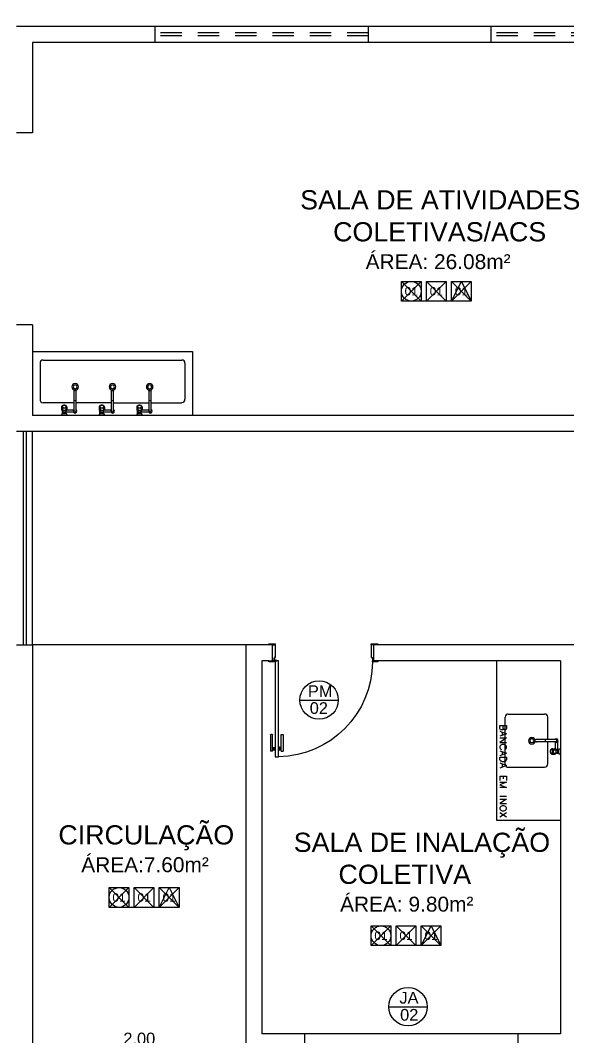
# Model space of a CAD drawing. Header units: millimetres. Extents: x 2125 to 3408, y 1171 to 1686.
# Drawn here: x 2426.85 to 2431.99, y 1482.66 to 1492.2 of the extents above; entities that cross this region are included whole.
import ezdxf
from ezdxf.enums import TextEntityAlignment as Align

# ---------------------------------------------------------------- set-up
doc = ezdxf.new("R2010")
doc.units = ezdxf.units.MM
doc.linetypes.add('CONTORNO_QUADRO_T', pattern=[0.35, 0.2, -0.15])
for name, color, linetype in [('APCOZ', 7, 'Continuous'), ('APCOZ-I', 251, 'Continuous'), ('at_Entity', 7, 'Continuous'), ('cotas', 7, 'Continuous'), ('ESQUADRIA', 3, 'Continuous'), ('ESQUADRIAS', 7, 'Continuous'), ('Esquadrias_Portas', 2, 'Continuous'), ('JANELA2', 1, 'Continuous'), ('Layout_Equipamentos', 7, 'Continuous'), ('PAREDE', 4, 'Continuous'), ('TEXTO01', 7, 'Continuous'), ('TEXTO02', 3, 'Continuous'), ('TEXTO03', 2, 'Continuous'), ('TEXTO_ESP_FORRO', 62, 'Continuous'), ('TEXTO_ESP_PAREDES', 10, 'Continuous'), ('TEXTO_ESP_PISO', 150, 'Continuous')]:
    doc.layers.add(name, color=color, linetype=linetype)
doc.styles.add('ARIAL', font='sanss___.ttf')
doc.styles.add('ROMANS', font='arial.ttf')
doc.styles.add('TEXTO1', font='swissko.ttf', dxfattribs={"width": 0.6, "height": 0.1})
doc.dimstyles.new('ESCALA 50', dxfattribs={"dimtxt": 0.08, "dimasz": 0.02, "dimexe": 0.05, "dimexo": 0.05, "dimgap": 0.05, "dimtad": 1, "dimlfac": -10, "dimzin": 1, "dimdsep": 46, "dimtxsty": 'ROMANS', "dimblk1": 'PPC', "dimblk2": 'PPC', "dimsah": 1, "dimcen": 0.02, "dimclrd": 7, "dimclre": 7, "dimclrt": 3, "dimadec": 0, "dimazin": 0, "dimtfac": 1, "dimtix": 1, "dimtmove": 1, "dimatfit": 3, "dimldrblk": 'PPC', "dimfxl": 0, "dimtolj": 1, "dimtzin": 12, "dimarcsym": 0})
doc.dimstyles.new('ESCALA75', dxfattribs={"dimtxt": 0.11, "dimasz": 0.02, "dimexe": 0.02, "dimexo": 0.04, "dimgap": 0.05, "dimtad": 1, "dimzin": 4, "dimdsep": 46, "dimtxsty": 'ROMANS', "dimblk1": 'PPC', "dimblk2": 'PPC', "dimsah": 1, "dimcen": 0.02, "dimclrd": 7, "dimclre": 7, "dimclrt": 3, "dimazin": 1, "dimtfac": 1, "dimtix": 1, "dimtmove": 0, "dimatfit": 3, "dimldrblk": 'PPC', "dimfxl": 0, "dimtolj": 1, "dimtzin": 12, "dimarcsym": 0})

# ---------------------------------------------------------------- blocks, each defined once
blk = doc.blocks.new('P90_02')
at = {"layer": 'ESQUADRIAS', "color": 2}
for p, q in [((0.025, 0.075), (0.025, 0.975)), ((0.025, 0.975), (0.055, 0.975)), ((0.055, 0.975), (0.055, 0.075)), ((0.055, 0.075), (0.025, 0.075))]:
    blk.add_line(p, q, dxfattribs=at)
at = {"layer": 'ESQUADRIAS', "color": 3, "linetype": 'Continuous'}
for p, q in [((-0.02, 0.7698), (-0.02, 0.9215)), ((0, 0.9215), (0, 0.7698)), ((0.023, 0.88), (0.023, 0.92)), ((0.057, 0.88), (0.057, 0.92)), ((0.08, 0.9215), (0.08, 0.7698)), ((0.1, 0.7698), (0.1, 0.9215)), ((-0.0035, 0.7668), (-0.0175, 0.7668)), ((0.0835, 0.7668), (0.0975, 0.7668))]:
    blk.add_line(p, q, dxfattribs=at)
at = {"layer": 'ESQUADRIAS', "color": 3}
for p, q in [((0, 0.9215), (-0.02, 0.9215)), ((0, 0.91), (0.023, 0.91)), ((0, 0.9), (0.023, 0.9)), ((0, 0.89), (0.023, 0.89)), ((0.023, 0.92), (0.025, 0.92)), ((0.023, 0.88), (0.025, 0.88)), ((0.057, 0.92), (0.055, 0.92)), ((0.057, 0.88), (0.055, 0.88)), ((0.08, 0.91), (0.057, 0.91)), ((0.08, 0.9), (0.057, 0.9)), ((0.08, 0.89), (0.057, 0.89)), ((0.08, 0.9215), (0.1, 0.9215))]:
    blk.add_line(p, q, dxfattribs=at)
at = {"layer": 'ESQUADRIAS'}
for p, q in [((0.0165, 0.0585), (0.0165, 0.0615)), ((0.0315, 0.0735), (0.0285, 0.0735))]:
    blk.add_line(p, q, dxfattribs=at)
at = {"layer": 'ESQUADRIAS', "color": 3}
for points in [[(0.015, 0.085), (-0.035, 0.085), (-0.035, 0.075), (0.015, 0.075)], [(0.985, 0.085), (0.935, 0.085), (0.935, 0.075), (0.985, 0.075)], [(0.025, -0.075), (0, -0.075), (-0.035, -0.075), (-0.035, -0.085), (0.025, -0.085)], [(0.985, -0.075), (0.925, -0.075), (0.925, -0.085), (0.985, -0.085)]]:
    blk.add_lwpolyline(points, close=True, dxfattribs=at)
at = {"layer": 'ESQUADRIAS', "color": 2}
for points in [[(0.025, 0.045), (0.015, 0.045), (0.015, 0.075), (0, 0.075), (0, -0.075), (0.025, -0.075)], [(0.925, 0.045), (0.935, 0.045), (0.935, 0.075), (0.95, 0.075), (0.95, -0.075), (0.925, -0.075)]]:
    blk.add_lwpolyline(points, close=True, dxfattribs=at)
at = {"layer": 'ESQUADRIAS', "color": 1}
for points in [[(0.016, 0.0705, -0.236068), (0.015, 0.0725), (0.015, 0.07), (0.015, 0.05), (0.016, 0.05)], [(0.0195, 0.074, 0.236068), (0.0175, 0.075), (0.02, 0.075), (0.04, 0.075), (0.04, 0.074)]]:
    blk.add_lwpolyline(points, format="xyb", close=True, dxfattribs=at)
at = {"layer": 'ESQUADRIAS'}
for points in [[(0.0173, 0.0625), (0.0165, 0.0615), (0.016, 0.0615)], [(0.0173, 0.0575), (0.0165, 0.0585), (0.016, 0.0585)], [(0.0173, 0.0596), (0.0175, 0.0596), (0.0175, 0.0575), (0.0173, 0.0575), (0.0173, 0.0625), (0.0175, 0.0625), (0.0175, 0.0604), (0.0173, 0.0604)], [(0.0275, 0.0727), (0.0285, 0.0735), (0.0285, 0.074)], [(0.0304, 0.0727), (0.0304, 0.0725), (0.0325, 0.0725), (0.0325, 0.0727), (0.0275, 0.0727), (0.0275, 0.0725), (0.0296, 0.0725), (0.0296, 0.0727)], [(0.0325, 0.0727), (0.0315, 0.0735), (0.0315, 0.074)]]:
    blk.add_lwpolyline(points, dxfattribs=at)
at = {"layer": 'ESQUADRIAS', "color": 1}
blk.add_circle((0.0175, 0.0725), 0.0025, dxfattribs=at)
at = {"layer": 'ESQUADRIAS'}
blk.add_arc((0.0429, 0.083), 0.8921, 0.12949, 89.22311, dxfattribs=at)
at = {"layer": 'ESQUADRIAS', "color": 3, "linetype": 'Continuous'}
for centre, start, end in [((-0.017, 0.7698), 180, 260.53768), ((-0.003, 0.7698), 260.53768, 360), ((0.083, 0.7698), 180, 279.46232), ((0.097, 0.7698), 279.46232, 0)]:
    blk.add_arc(centre, 0.003, start, end, dxfattribs=at)
blk = doc.blocks.new('PPC')
at = {"color": 2}
blk.add_circle((0, 0), 0.5, dxfattribs=at)
blk = doc.blocks.new('*D290')
at = {"layer": 'cotas', "color": 7, "lineweight": -2, "transparency": 16777216}
for p, q in [((2426.9629, 1482.5409), (2426.9629, 1482.5609)), ((2426.9829, 1482.5409), (2428.9429, 1482.5409)), ((2428.9629, 1482.5409), (2428.9629, 1482.5609))]:
    blk.add_line(p, q, dxfattribs=at)
at = {"layer": 'DEFPOINTS', "color": 0, "transparency": 16777216}
for p in [(2426.9629, 1482.5409), (2428.9629, 1482.5409), (2428.9629, 1482.5409)]:
    blk.add_point(p, dxfattribs=at)
at = {"layer": 'cotas', "color": 7, "lineweight": -2, "transparency": 16777216, "xscale": 0.02, "yscale": 0.02, "zscale": 0.02, "rotation": 180}
blk.add_blockref('PPC', (2426.9629, 1482.5409), dxfattribs=at)
at = {"layer": 'cotas', "color": 7, "lineweight": -2, "transparency": 16777216, "xscale": 0.02, "yscale": 0.02, "zscale": 0.02}
blk.add_blockref('PPC', (2428.9629, 1482.5409), dxfattribs=at)
at = {"layer": 'cotas', "color": 3, "transparency": 16777216, "insert": (2427.9629, 1482.647), "char_height": 0.11, "attachment_point": 5, "style": 'ROMANS'}
blk.add_mtext('\\A1;2.00', dxfattribs=at)
blk = doc.blocks.new('new block17')
at = {"layer": 'APCOZ'}
for p, q in [((0.5441, 0.7589), (0.3731, 0.7589)), ((0.5441, 0.7389), (0.3731, 0.7389)), ((0.5191, 0.6724), (0.5407, 0.6724)), ((0.5481, 0.7348), (0.5481, 0.6701)), ((0.5681, 0.7348), (0.5681, 0.665)), ((0.5773, 0.665), (0.5989, 0.6758)), ((0.5191, 0.6224), (0.5407, 0.6224)), ((0.5773, 0.6298), (0.5532, 0.6298)), ((0.5773, 0.665), (0.5681, 0.665)), ((0.5773, 0.6298), (0.5989, 0.619))]:
    blk.add_line(p, q, dxfattribs=at)
at = {"layer": 'APCOZ', "linetype": 'Continuous'}
for points in [[(0.5186, 0.6724, 0), (0.5154, 0.6719, 0), (0.5124, 0.6705, 0), (0.5095, 0.6684, 0), (0.507, 0.6656, 0), (0.5049, 0.6623, 0), (0.5032, 0.6584, 0), (0.5021, 0.6541, 0), (0.5015, 0.6497, 0), (0.5015, 0.6451, 0), (0.5021, 0.6407, 0), (0.5032, 0.6364, 0), (0.5049, 0.6326, 0), (0.507, 0.6292, 0), (0.5095, 0.6264, 0), (0.5124, 0.6243, 0), (0.5154, 0.6229, 0), (0.5186, 0.6224, 0)], [(0.5481, 0.6701, 0), (0.5467, 0.6709, 0), (0.5452, 0.6716, 0), (0.5437, 0.672, 0), (0.5422, 0.6723, 0), (0.5407, 0.6724, 0)], [(0.5407, 0.6224, 0), (0.5434, 0.6227, 0), (0.5462, 0.6236, 0), (0.5487, 0.6252, 0), (0.5511, 0.6272, 0), (0.5532, 0.6298, 0)]]:
    blk.add_polyline3d(points, dxfattribs=at)
at = {"layer": 'APCOZ'}
for centre, radius, start, end in [((0.5581, 0.7489), 0.0173, 54.5813, 125.4187), ((0.3681, 0.7489), 0.0112, 63.72082, 296.27918), ((0.5581, 0.7489), 0.0173, 125.4187, 144.58128), ((0.5581, 0.7489), 0.0173, 215.41872, 234.5813), ((0.5581, 0.7489), 0.0173, 305.4187, 54.5813)]:
    blk.add_arc(centre, radius, start, end, dxfattribs=at)
at = {"layer": 'APCOZ-I'}
for p, q in [((0.3731, 0.7589), (0.3681, 0.7589)), ((0.3731, 0.7389), (0.3681, 0.7389)), ((0.5617, 0.7589), (0.5441, 0.7589)), ((0.5617, 0.7389), (0.5441, 0.7389)), ((0.5328, 0.6631), (0.5542, 0.6631)), ((0.5328, 0.6318), (0.5542, 0.6318)), ((0.5681, 0.665), (0.5532, 0.665)), ((0.5773, 0.6298), (0.5773, 0.665))]:
    blk.add_line(p, q, dxfattribs=at)
at = {"layer": 'APCOZ-I', "linetype": 'Continuous'}
for points in [[(0.5322, 0.664, 0), (0.5301, 0.6669, 0), (0.5276, 0.6693, 0), (0.5249, 0.671, 0), (0.522, 0.6721, 0), (0.5191, 0.6724, 0)], [(0.5532, 0.665, 0), (0.5523, 0.6662, 0), (0.5513, 0.6673, 0), (0.5503, 0.6684, 0), (0.5492, 0.6693, 0), (0.5481, 0.6701, 0)], [(0.5155, 0.6279, 0), (0.5176, 0.6283, 0), (0.5197, 0.6295, 0), (0.5216, 0.6314, 0), (0.5232, 0.634, 0), (0.5245, 0.6371, 0), (0.5255, 0.6406, 0), (0.526, 0.6445, 0), (0.5261, 0.6484, 0), (0.5258, 0.6523, 0), (0.5251, 0.656, 0), (0.5239, 0.6593, 0), (0.5224, 0.6622, 0), (0.5207, 0.6644, 0), (0.5187, 0.666, 0), (0.5165, 0.6668, 0), (0.5144, 0.6668, 0), (0.5123, 0.666, 0), (0.5103, 0.6644, 0), (0.5085, 0.6622, 0), (0.507, 0.6593, 0), (0.5059, 0.656, 0), (0.5051, 0.6523, 0), (0.5048, 0.6484, 0), (0.5049, 0.6445, 0), (0.5054, 0.6406, 0), (0.5064, 0.6371, 0), (0.5077, 0.634, 0), (0.5094, 0.6314, 0), (0.5113, 0.6295, 0), (0.5133, 0.6283, 0), (0.5155, 0.6279, 0)], [(0.5186, 0.6224, 0), (0.5217, 0.6227, 0), (0.5246, 0.6237, 0), (0.5274, 0.6254, 0), (0.53, 0.6278, 0), (0.5322, 0.6308, 0)], [(0.554, 0.6638, 0), (0.5538, 0.6641, 0), (0.5537, 0.6643, 0), (0.5535, 0.6645, 0), (0.5534, 0.6648, 0), (0.5532, 0.665, 0)], [(0.5532, 0.6298, 0), (0.5534, 0.63, 0), (0.5535, 0.6303, 0), (0.5537, 0.6305, 0), (0.5538, 0.6307, 0), (0.554, 0.631, 0)]]:
    blk.add_polyline3d(points, dxfattribs=at)
at = {"layer": 'APCOZ-I'}
for centre, radius, start, end in [((0.3681, 0.7489), 0.01, 90, 270), ((0.4346, 0.7489), 0.0233, 334.55551, 25.44449), ((0.5581, 0.7489), 0.0173, 234.5813, 305.4187), ((0.5581, 0.7489), 0.0126, 232.25181, 127.74819), ((0.5407, 0.7489), 0.0233, 334.55551, 25.44449), ((0.874, 0.6474), 0.2786, 174.37523, 185.62477), ((0.5624, 0.6474), 0.0335, 153.97489, 206.02511), ((0.5305, 0.663), 0.002, 333.97489, 32.15591), ((0.5305, 0.6318), 0.002, 327.84409, 26.02511), ((0.607, 0.6474), 0.0549, 164.31395, 195.68605), ((0.5523, 0.6628), 0.002, 344.31395, 31.56748), ((0.5523, 0.632), 0.002, 328.43251, 15.68606), ((0.6483, 0.6474), 0.0816, 167.53823, 192.46177)]:
    blk.add_arc(centre, radius, start, end, dxfattribs=at)
at = {"layer": 'at_Entity', "color": 0}
for p, q in [((0, 0), (0, 1.4982)), ((0.0783, 0.529), (0.0783, 0.9692)), ((0.1079, 0.9988), (0.4486, 0.9988)), ((0.4782, 0.7589), (0.4782, 0.9692)), ((0.0289, 0.8639), (0.0289, 0.8914)), ((0.0289, 0.8914), (0.0902, 0.8914)), ((0.031, 0.8555), (0.0289, 0.8639)), ((0.0606, 0.8639), (0.0585, 0.8555)), ((0.0606, 0.8639), (0.0606, 0.8914)), ((0.0648, 0.8555), (0.0606, 0.8639)), ((0.0902, 0.8639), (0.0881, 0.8555)), ((0.0902, 0.8914), (0.0902, 0.8639)), ((0.0289, 0.8364), (0.0902, 0.8131)), ((0.0902, 0.8131), (0.0289, 0.7899)), ((0.0289, 0.775), (0.0902, 0.775)), ((0.0902, 0.775), (0.0289, 0.7327)), ((0.0352, 0.8512), (0.031, 0.8555)), ((0.0394, 0.8491), (0.0352, 0.8512)), ((0.05, 0.8491), (0.0394, 0.8491)), ((0.0542, 0.8512), (0.05, 0.8491)), ((0.05, 0.8279), (0.05, 0.7983)), ((0.0585, 0.8555), (0.0542, 0.8512)), ((0.0669, 0.8512), (0.0648, 0.8555)), ((0.0733, 0.8491), (0.0669, 0.8512)), ((0.0796, 0.8491), (0.0733, 0.8491)), ((0.0839, 0.8512), (0.0796, 0.8491)), ((0.0881, 0.8555), (0.0839, 0.8512)), ((0.0289, 0.7327), (0.0902, 0.7327)), ((0.031, 0.701), (0.0289, 0.6946)), ((0.0289, 0.6946), (0.0289, 0.6819)), ((0.0289, 0.6819), (0.031, 0.6756)), ((0.0373, 0.7052), (0.031, 0.701)), ((0.031, 0.6756), (0.0373, 0.6692)), ((0.0437, 0.7094), (0.0373, 0.7052)), ((0.0373, 0.6692), (0.0437, 0.6671)), ((0.0521, 0.7116), (0.0437, 0.7094)), ((0.0669, 0.7116), (0.0521, 0.7116)), ((0.0754, 0.7094), (0.0669, 0.7116)), ((0.0818, 0.7052), (0.0754, 0.7094)), ((0.0754, 0.6671), (0.0818, 0.6692)), ((0.0881, 0.701), (0.0818, 0.7052)), ((0.0818, 0.6692), (0.0881, 0.6756)), ((0.0902, 0.6946), (0.0881, 0.701)), ((0.0881, 0.6756), (0.0902, 0.6819)), ((0.0902, 0.6819), (0.0902, 0.6946)), ((0.4782, 0.529), (0.4782, 0.7389)), ((0.0289, 0.6544), (0.0902, 0.6311)), ((0.0902, 0.6311), (0.0289, 0.6079)), ((0.0289, 0.5931), (0.0902, 0.5931)), ((0.0289, 0.5719), (0.0289, 0.5931)), ((0.05, 0.646), (0.05, 0.6163)), ((0.0902, 0.5931), (0.0902, 0.5719)), ((0.031, 0.5634), (0.0289, 0.5719)), ((0.0289, 0.5402), (0.0902, 0.5148)), ((0.0902, 0.5148), (0.0289, 0.4915)), ((0.0373, 0.5571), (0.031, 0.5634)), ((0.0437, 0.555), (0.0373, 0.5571)), ((0.0521, 0.5507), (0.0437, 0.555)), ((0.05, 0.5296), (0.05, 0.5)), ((0.0669, 0.5507), (0.0521, 0.5507)), ((0.0754, 0.555), (0.0669, 0.5507)), ((0.0818, 0.5571), (0.0754, 0.555)), ((0.0881, 0.5634), (0.0818, 0.5571)), ((0.0902, 0.5719), (0.0881, 0.5634)), ((0.1079, 0.4994), (0.4486, 0.4994)), ((0.0289, 0.4153), (0.0902, 0.4153)), ((0.0289, 0.4153), (0.0289, 0.3751)), ((0.0606, 0.4153), (0.0606, 0.3899)), ((0.0902, 0.4153), (0.0902, 0.3751)), ((0.0289, 0.3582), (0.0902, 0.3582)), ((0.0902, 0.3582), (0.0289, 0.3349)), ((0.0289, 0.3349), (0.0902, 0.3095)), ((0.0902, 0.3095), (0.0289, 0.3095)), ((0.0902, 0.2249), (0.0289, 0.2249)), ((0.0289, 0.1995), (0.0902, 0.1995)), ((0.0902, 0.1995), (0.0289, 0.1593)), ((0.0289, 0.1593), (0.0902, 0.1593)), ((0.031, 0.1254), (0.0289, 0.1191)), ((0.0289, 0.1191), (0.0289, 0.1085)), ((0.0289, 0.1085), (0.031, 0.1021)), ((0.0373, 0.1318), (0.031, 0.1254)), ((0.031, 0.1021), (0.0373, 0.0958)), ((0.0437, 0.1339), (0.0373, 0.1318)), ((0.0373, 0.0958), (0.0437, 0.0937)), ((0.0521, 0.1381), (0.0437, 0.1339)), ((0.0669, 0.1381), (0.0521, 0.1381)), ((0.0754, 0.1339), (0.0669, 0.1381)), ((0.0818, 0.1318), (0.0754, 0.1339)), ((0.0754, 0.0937), (0.0818, 0.0958)), ((0.0881, 0.1254), (0.0818, 0.1318)), ((0.0818, 0.0958), (0.0881, 0.1021)), ((0.0902, 0.1191), (0.0881, 0.1254)), ((0.0881, 0.1021), (0.0902, 0.1085)), ((0.0902, 0.1085), (0.0902, 0.1191)), ((0.5989, 0), (0, 0)), ((0.0902, 0.0725), (0.0289, 0.0302)), ((0.0902, 0.0302), (0.0289, 0.0725)), ((0.0437, 0.0937), (0.0521, 0.0894)), ((0.0521, 0.0894), (0.0669, 0.0894)), ((0.0669, 0.0894), (0.0754, 0.0937))]:
    blk.add_line(p, q, dxfattribs=at)
for centre, radius, start, end in [((0.1072, 0.9699), 0.0289, 88.51608, 181.48392), ((0.451, 0.9716), 0.0273, 354.97241, 95.02759), ((0.3291, 0.748), 0.0307, 90, 180), ((0.3291, 0.748), 0.018, 90, 180), ((0.3291, 0.748), 0.0307, 360, 90), ((0.3291, 0.748), 0.018, 360, 90), ((0.3291, 0.748), 0.0307, 180, 270), ((0.3291, 0.748), 0.018, 180, 270), ((0.3291, 0.748), 0.018, 270, 0), ((0.3291, 0.748), 0.0307, 270, 0), ((0.1072, 0.5283), 0.0289, 178.51591, 271.48409), ((0.4476, 0.5301), 0.0307, 270, 0)]:
    blk.add_arc(centre, radius, start, end, dxfattribs=at)
blk = doc.blocks.new('new block19')
at = {"layer": 'APCOZ'}
for p, q in [((0.3881, 0.0547), (0.3881, 0.2257)), ((0.4081, 0.0547), (0.4081, 0.2257)), ((0.7396, 0.0547), (0.7396, 0.2257)), ((0.7596, 0.0547), (0.7596, 0.2257)), ((1.0927, 0.0547), (1.0927, 0.2257)), ((1.1127, 0.0547), (1.1127, 0.2257)), ((0.279, 0.0215), (0.2682, -0.0001)), ((0.2716, 0.0797), (0.2716, 0.0581)), ((0.279, 0.0215), (0.279, 0.0456)), ((0.3142, 0.0215), (0.3142, 0.0307)), ((0.384, 0.0307), (0.3142, 0.0307)), ((0.3142, 0.0215), (0.3249, -0.0001)), ((0.384, 0.0507), (0.3192, 0.0507)), ((0.3216, 0.0797), (0.3216, 0.0581)), ((0.6305, 0.0215), (0.6197, -0.0001)), ((0.6231, 0.0797), (0.6231, 0.0581)), ((0.6305, 0.0215), (0.6305, 0.0456)), ((0.6657, 0.0215), (0.6657, 0.0307)), ((0.7355, 0.0307), (0.6657, 0.0307)), ((0.6657, 0.0215), (0.6764, -0.0001)), ((0.7355, 0.0507), (0.6707, 0.0507)), ((0.6731, 0.0797), (0.6731, 0.0581)), ((0.9836, 0.0215), (0.9729, -0.0001)), ((0.9762, 0.0797), (0.9762, 0.0581)), ((0.9836, 0.0215), (0.9836, 0.0456)), ((1.0188, 0.0215), (1.0188, 0.0307)), ((1.0887, 0.0307), (1.0188, 0.0307)), ((1.0188, 0.0215), (1.0296, -0.0001)), ((1.0887, 0.0507), (1.0239, 0.0507)), ((1.0262, 0.0797), (1.0262, 0.0581))]:
    blk.add_line(p, q, dxfattribs=at)
at = {"layer": 'APCOZ', "linetype": 'Continuous'}
for points in [[(0.3215, 0.0802, 0), (0.321, 0.0834, 0), (0.3197, 0.0864, 0), (0.3176, 0.0893, 0), (0.3148, 0.0918, 0), (0.3114, 0.0939, 0), (0.3075, 0.0956, 0), (0.3033, 0.0967, 0), (0.2988, 0.0973, 0), (0.2943, 0.0973, 0), (0.2898, 0.0967, 0), (0.2856, 0.0956, 0), (0.2817, 0.0939, 0), (0.2783, 0.0918, 0), (0.2755, 0.0893, 0), (0.2734, 0.0864, 0), (0.2721, 0.0834, 0), (0.2716, 0.0802, 0)], [(0.6731, 0.0802, 0), (0.6725, 0.0834, 0), (0.6712, 0.0864, 0), (0.6691, 0.0893, 0), (0.6663, 0.0918, 0), (0.6629, 0.0939, 0), (0.6591, 0.0956, 0), (0.6548, 0.0967, 0), (0.6503, 0.0973, 0), (0.6458, 0.0973, 0), (0.6413, 0.0967, 0), (0.6371, 0.0956, 0), (0.6332, 0.0939, 0), (0.6298, 0.0918, 0), (0.6271, 0.0893, 0), (0.625, 0.0864, 0), (0.6236, 0.0834, 0), (0.6231, 0.0802, 0)], [(1.0262, 0.0802, 0), (1.0257, 0.0834, 0), (1.0243, 0.0864, 0), (1.0223, 0.0893, 0), (1.0195, 0.0918, 0), (1.0161, 0.0939, 0), (1.0122, 0.0956, 0), (1.008, 0.0967, 0), (1.0035, 0.0973, 0), (0.999, 0.0973, 0), (0.9945, 0.0967, 0), (0.9903, 0.0956, 0), (0.9864, 0.0939, 0), (0.983, 0.0918, 0), (0.9802, 0.0893, 0), (0.9781, 0.0864, 0), (0.9768, 0.0834, 0), (0.9762, 0.0802, 0)], [(0.2716, 0.0581, 0), (0.2719, 0.0553, 0), (0.2728, 0.0526, 0), (0.2743, 0.0501, 0), (0.2764, 0.0477, 0), (0.279, 0.0456, 0)], [(0.3192, 0.0507, 0), (0.3201, 0.0521, 0), (0.3207, 0.0536, 0), (0.3212, 0.0551, 0), (0.3215, 0.0566, 0), (0.3216, 0.0581, 0)], [(0.6231, 0.0581, 0), (0.6234, 0.0553, 0), (0.6243, 0.0526, 0), (0.6258, 0.0501, 0), (0.6279, 0.0477, 0), (0.6305, 0.0456, 0)], [(0.6707, 0.0507, 0), (0.6716, 0.0521, 0), (0.6722, 0.0536, 0), (0.6727, 0.0551, 0), (0.673, 0.0566, 0), (0.6731, 0.0581, 0)], [(0.9762, 0.0581, 0), (0.9765, 0.0553, 0), (0.9775, 0.0526, 0), (0.979, 0.0501, 0), (0.981, 0.0477, 0), (0.9836, 0.0456, 0)], [(1.0239, 0.0507, 0), (1.0247, 0.0521, 0), (1.0254, 0.0536, 0), (1.0258, 0.0551, 0), (1.0261, 0.0566, 0), (1.0262, 0.0581, 0)]]:
    blk.add_polyline3d(points, dxfattribs=at)
at = {"layer": 'APCOZ'}
for centre, radius, start, end in [((0.3981, 0.2307), 0.0112, 333.72082, 206.27918), ((0.7496, 0.2307), 0.0112, 333.72082, 206.27918), ((1.1027, 0.2307), 0.0112, 333.72082, 206.27918), ((0.3981, 0.0407), 0.0173, 125.41872, 144.5813), ((0.3981, 0.0407), 0.0173, 215.4187, 324.5813), ((0.3981, 0.0407), 0.0173, 35.4187, 54.58128), ((0.3981, 0.0407), 0.0173, 324.5813, 35.4187), ((0.7496, 0.0407), 0.0173, 125.41872, 144.5813), ((0.7496, 0.0407), 0.0173, 215.4187, 324.5813), ((0.7496, 0.0407), 0.0173, 35.4187, 54.58128), ((0.7496, 0.0407), 0.0173, 324.5813, 35.4187), ((1.1027, 0.0407), 0.0173, 125.41872, 144.5813), ((1.1027, 0.0407), 0.0173, 215.4187, 324.5813), ((1.1027, 0.0407), 0.0173, 35.4187, 54.58128), ((1.1027, 0.0407), 0.0173, 324.5813, 35.4187)]:
    blk.add_arc(centre, radius, start, end, dxfattribs=at)
at = {"layer": 'APCOZ-I'}
for p, q in [((0.3881, 0.2257), (0.3881, 0.2307)), ((0.4081, 0.2257), (0.4081, 0.2307)), ((0.7396, 0.2257), (0.7396, 0.2307)), ((0.7596, 0.2257), (0.7596, 0.2307)), ((1.0927, 0.2257), (1.0927, 0.2307)), ((1.1127, 0.2257), (1.1127, 0.2307)), ((0.279, 0.0215), (0.3142, 0.0215)), ((0.2809, 0.066), (0.2809, 0.0446)), ((0.3122, 0.066), (0.3122, 0.0446)), ((0.3142, 0.0307), (0.3142, 0.0456)), ((0.3881, 0.0371), (0.3881, 0.0547)), ((0.4081, 0.0371), (0.4081, 0.0547)), ((0.6305, 0.0215), (0.6657, 0.0215)), ((0.6324, 0.066), (0.6324, 0.0446)), ((0.6637, 0.066), (0.6637, 0.0446)), ((0.6657, 0.0307), (0.6657, 0.0456)), ((0.7396, 0.0371), (0.7396, 0.0547)), ((0.7596, 0.0371), (0.7596, 0.0547)), ((0.9836, 0.0215), (1.0188, 0.0215)), ((0.9856, 0.066), (0.9856, 0.0446)), ((1.0169, 0.066), (1.0169, 0.0446)), ((1.0188, 0.0307), (1.0188, 0.0456)), ((1.0927, 0.0371), (1.0927, 0.0547)), ((1.1127, 0.0371), (1.1127, 0.0547))]:
    blk.add_line(p, q, dxfattribs=at)
at = {"layer": 'APCOZ-I', "linetype": 'Continuous'}
for points in [[(0.2716, 0.0802, 0), (0.2718, 0.0771, 0), (0.2728, 0.0742, 0), (0.2746, 0.0713, 0), (0.2769, 0.0688, 0), (0.2799, 0.0666, 0)], [(0.2771, 0.0833, 0), (0.2775, 0.0812, 0), (0.2787, 0.0791, 0), (0.2806, 0.0772, 0), (0.2831, 0.0756, 0), (0.2863, 0.0743, 0), (0.2898, 0.0733, 0), (0.2936, 0.0728, 0), (0.2975, 0.0727, 0), (0.3014, 0.073, 0), (0.3051, 0.0737, 0), (0.3085, 0.0749, 0), (0.3113, 0.0764, 0), (0.3136, 0.0781, 0), (0.3151, 0.0801, 0), (0.3159, 0.0822, 0), (0.3159, 0.0844, 0), (0.3151, 0.0865, 0), (0.3136, 0.0885, 0), (0.3113, 0.0903, 0), (0.3085, 0.0918, 0), (0.3051, 0.0929, 0), (0.3014, 0.0937, 0), (0.2975, 0.094, 0), (0.2936, 0.0939, 0), (0.2898, 0.0933, 0), (0.2863, 0.0924, 0), (0.2831, 0.0911, 0), (0.2806, 0.0894, 0), (0.2787, 0.0875, 0), (0.2775, 0.0855, 0), (0.2771, 0.0833, 0)], [(0.279, 0.0456, 0), (0.2792, 0.0454, 0), (0.2794, 0.0453, 0), (0.2797, 0.0451, 0), (0.2799, 0.045, 0), (0.2801, 0.0448, 0)], [(0.313, 0.0448, 0), (0.3132, 0.045, 0), (0.3135, 0.0451, 0), (0.3137, 0.0453, 0), (0.3139, 0.0454, 0), (0.3142, 0.0456, 0)], [(0.3132, 0.0666, 0), (0.3161, 0.0687, 0), (0.3184, 0.0712, 0), (0.3202, 0.0739, 0), (0.3212, 0.0768, 0), (0.3216, 0.0797, 0)], [(0.3142, 0.0456, 0), (0.3154, 0.0465, 0), (0.3165, 0.0475, 0), (0.3175, 0.0485, 0), (0.3184, 0.0496, 0), (0.3192, 0.0507, 0)], [(0.6231, 0.0802, 0), (0.6234, 0.0771, 0), (0.6244, 0.0742, 0), (0.6261, 0.0713, 0), (0.6285, 0.0688, 0), (0.6314, 0.0666, 0)], [(0.6286, 0.0833, 0), (0.629, 0.0812, 0), (0.6302, 0.0791, 0), (0.6321, 0.0772, 0), (0.6347, 0.0756, 0), (0.6378, 0.0743, 0), (0.6413, 0.0733, 0), (0.6451, 0.0728, 0), (0.6491, 0.0727, 0), (0.653, 0.073, 0), (0.6567, 0.0737, 0), (0.66, 0.0749, 0), (0.6629, 0.0764, 0), (0.6651, 0.0781, 0), (0.6667, 0.0801, 0), (0.6675, 0.0822, 0), (0.6675, 0.0844, 0), (0.6667, 0.0865, 0), (0.6651, 0.0885, 0), (0.6629, 0.0903, 0), (0.66, 0.0918, 0), (0.6567, 0.0929, 0), (0.653, 0.0937, 0), (0.6491, 0.094, 0), (0.6451, 0.0939, 0), (0.6413, 0.0933, 0), (0.6378, 0.0924, 0), (0.6347, 0.0911, 0), (0.6321, 0.0894, 0), (0.6302, 0.0875, 0), (0.629, 0.0855, 0), (0.6286, 0.0833, 0)], [(0.6305, 0.0456, 0), (0.6307, 0.0454, 0), (0.6309, 0.0453, 0), (0.6312, 0.0451, 0), (0.6314, 0.045, 0), (0.6317, 0.0448, 0)], [(0.6645, 0.0448, 0), (0.6647, 0.045, 0), (0.665, 0.0451, 0), (0.6652, 0.0453, 0), (0.6655, 0.0454, 0), (0.6657, 0.0456, 0)], [(0.6647, 0.0666, 0), (0.6676, 0.0687, 0), (0.67, 0.0712, 0), (0.6717, 0.0739, 0), (0.6727, 0.0768, 0), (0.6731, 0.0797, 0)], [(0.6657, 0.0456, 0), (0.6669, 0.0465, 0), (0.668, 0.0475, 0), (0.669, 0.0485, 0), (0.6699, 0.0496, 0), (0.6707, 0.0507, 0)], [(0.9762, 0.0802, 0), (0.9765, 0.0771, 0), (0.9775, 0.0742, 0), (0.9792, 0.0713, 0), (0.9816, 0.0688, 0), (0.9846, 0.0666, 0)], [(0.9818, 0.0833, 0), (0.9821, 0.0812, 0), (0.9833, 0.0791, 0), (0.9852, 0.0772, 0), (0.9878, 0.0756, 0), (0.9909, 0.0743, 0), (0.9945, 0.0733, 0), (0.9983, 0.0728, 0), (1.0022, 0.0727, 0), (1.0061, 0.073, 0), (1.0098, 0.0737, 0), (1.0131, 0.0749, 0), (1.016, 0.0764, 0), (1.0182, 0.0781, 0), (1.0198, 0.0801, 0), (1.0206, 0.0822, 0), (1.0206, 0.0844, 0), (1.0198, 0.0865, 0), (1.0182, 0.0885, 0), (1.016, 0.0903, 0), (1.0131, 0.0918, 0), (1.0098, 0.0929, 0), (1.0061, 0.0937, 0), (1.0022, 0.094, 0), (0.9983, 0.0939, 0), (0.9945, 0.0933, 0), (0.9909, 0.0924, 0), (0.9878, 0.0911, 0), (0.9852, 0.0894, 0), (0.9833, 0.0875, 0), (0.9821, 0.0855, 0), (0.9818, 0.0833, 0)], [(0.9836, 0.0456, 0), (0.9838, 0.0454, 0), (0.9841, 0.0453, 0), (0.9843, 0.0451, 0), (0.9846, 0.045, 0), (0.9848, 0.0448, 0)], [(1.0176, 0.0448, 0), (1.0179, 0.045, 0), (1.0181, 0.0451, 0), (1.0184, 0.0453, 0), (1.0186, 0.0454, 0), (1.0188, 0.0456, 0)], [(1.0179, 0.0666, 0), (1.0208, 0.0687, 0), (1.0231, 0.0712, 0), (1.0248, 0.0739, 0), (1.0259, 0.0768, 0), (1.0262, 0.0797, 0)], [(1.0188, 0.0456, 0), (1.02, 0.0465, 0), (1.0212, 0.0475, 0), (1.0222, 0.0485, 0), (1.0231, 0.0496, 0), (1.0239, 0.0507, 0)]]:
    blk.add_polyline3d(points, dxfattribs=at)
at = {"layer": 'APCOZ-I'}
for centre, radius, start, end in [((0.3981, 0.2307), 0.01, 0, 180), ((0.7496, 0.2307), 0.01, 0, 180), ((1.1027, 0.2307), 0.01, 0, 180), ((0.3981, 0.1642), 0.0233, 244.55551, 295.44449), ((0.7496, 0.1642), 0.0233, 244.55551, 295.44449), ((1.1027, 0.1642), 0.0233, 244.55551, 295.44449), ((0.2966, -0.2752), 0.2786, 84.37523, 95.62477), ((0.2966, -0.0496), 0.0816, 77.53823, 102.46177), ((0.281, 0.0683), 0.002, 237.84409, 296.02511), ((0.2812, 0.0465), 0.002, 238.43251, 285.68606), ((0.2966, -0.0082), 0.0549, 74.31395, 105.68605), ((0.2966, 0.0364), 0.0335, 63.97489, 116.02511), ((0.3121, 0.0683), 0.002, 243.97489, 302.15591), ((0.3119, 0.0465), 0.002, 254.31395, 301.56748), ((0.3981, 0.0407), 0.0173, 144.5813, 215.4187), ((0.3981, 0.0407), 0.0126, 142.25181, 37.74819), ((0.3981, 0.0581), 0.0233, 244.55551, 295.44449), ((0.6481, -0.2752), 0.2786, 84.37523, 95.62477), ((0.6481, -0.0496), 0.0816, 77.53823, 102.46177), ((0.6325, 0.0683), 0.002, 237.84409, 296.02511), ((0.6327, 0.0465), 0.002, 238.43251, 285.68606), ((0.6481, -0.0082), 0.0549, 74.31395, 105.68605), ((0.6481, 0.0364), 0.0335, 63.97489, 116.02511), ((0.6637, 0.0683), 0.002, 243.97489, 302.15591), ((0.6635, 0.0465), 0.002, 254.31395, 301.56748), ((0.7496, 0.0407), 0.0173, 144.5813, 215.4187), ((0.7496, 0.0407), 0.0126, 142.25181, 37.74819), ((0.7496, 0.0581), 0.0233, 244.55551, 295.44449), ((1.0012, -0.2752), 0.2786, 84.37523, 95.62477), ((1.0012, -0.0496), 0.0816, 77.53823, 102.46177), ((0.9856, 0.0683), 0.002, 237.84409, 296.02511), ((0.9858, 0.0465), 0.002, 238.43251, 285.68606), ((1.0012, -0.0082), 0.0549, 74.31395, 105.68605), ((1.0012, 0.0364), 0.0335, 63.97489, 116.02511), ((1.0168, 0.0683), 0.002, 243.97489, 302.15591), ((1.0166, 0.0465), 0.002, 254.31395, 301.56748), ((1.1027, 0.0407), 0.0173, 144.5813, 215.4187), ((1.1027, 0.0407), 0.0126, 142.25181, 37.74819), ((1.1027, 0.0581), 0.0233, 244.55551, 295.44449)]:
    blk.add_arc(centre, radius, start, end, dxfattribs=at)
at = {"layer": 'at_Entity', "color": 0}
for p, q in [((0, 0.601), (1.4982, 0.601)), ((1.4982, 0.601), (1.4982, 0)), ((0.0698, 0.4909), (0.0698, 0.1524)), ((0.0995, 0.5206), (1.3987, 0.5206)), ((1.4284, 0.4909), (1.4284, 0.1524)), ((0.3881, 0.1206), (0.0995, 0.1206)), ((0.7396, 0.1206), (0.4081, 0.1206)), ((0.7596, 0.1206), (1.0927, 0.1206)), ((1.1127, 0.1206), (1.3987, 0.1206))]:
    blk.add_line(p, q, dxfattribs=at)
for centre, radius, start, end in [((0.0968, 0.4936), 0.0271, 84.35558, 185.64442), ((1.4011, 0.4933), 0.0273, 354.97023, 95.02977), ((0.3989, 0.2698), 0.0307, 90, 180), ((0.3989, 0.2698), 0.018, 90, 180), ((0.3989, 0.2698), 0.0307, 360, 90), ((0.3989, 0.2698), 0.018, 360, 90), ((0.748, 0.2698), 0.0307, 90, 180), ((0.748, 0.2698), 0.018, 90, 180), ((0.748, 0.2698), 0.0307, 360, 90), ((0.748, 0.2698), 0.018, 360, 90), ((1.0972, 0.2698), 0.0307, 90, 180), ((1.0972, 0.2698), 0.018, 90, 180), ((1.0972, 0.2698), 0.0307, 360, 90), ((1.0972, 0.2698), 0.018, 360, 90), ((0.3989, 0.2698), 0.0307, 180, 270), ((0.3989, 0.2698), 0.018, 180, 270), ((0.3989, 0.2698), 0.018, 270, 0), ((0.3989, 0.2698), 0.0307, 270, 0), ((0.748, 0.2698), 0.0307, 180, 270), ((0.748, 0.2698), 0.018, 180, 270), ((0.748, 0.2698), 0.018, 270, 0), ((0.748, 0.2698), 0.0307, 270, 0), ((1.0972, 0.2698), 0.0307, 180, 270), ((1.0972, 0.2698), 0.018, 180, 270), ((1.0972, 0.2698), 0.018, 270, 0), ((1.0972, 0.2698), 0.0307, 270, 0), ((0.0988, 0.1497), 0.0291, 174.72421, 271.32592), ((1.3934, 0.1552), 0.0349, 278.69023, 357.13145)]:
    blk.add_arc(centre, radius, start, end, dxfattribs=at)
blk = doc.blocks.new('Esp_Pis_Par_For_Esc100')
at = {"layer": 'DEFPOINTS'}
for p, q in [((0, 0.37), (0.37, 0)), ((0.37, 0.37), (0, 0)), ((0.47, 0.37), (0.84, 0)), ((0.84, 0.37), (0.47, 0)), ((0.94, 0.37), (1.31, 0)), ((1.31, 0.37), (0.94, 0)), ((0.47, 0), (0.37, 0)), ((0.94, 0), (0.84, 0))]:
    blk.add_line(p, q, dxfattribs=at)
for points in [[(0.37, 0.37), (0.37, 0), (0, 0), (0, 0.37)], [(1.31, 0.37), (1.31, 0), (0.94, 0), (0.94, 0.37)]]:
    blk.add_lwpolyline(points, close=True, dxfattribs=at)
at = {"layer": 'TEXTO_ESP_FORRO'}
blk.add_lwpolyline([(0.94, 0), (1.125, 0.37), (1.31, 0)], close=True, dxfattribs=at)
at = {"layer": 'TEXTO_ESP_PAREDES'}
blk.add_lwpolyline([(0.84, 0.37), (0.84, 0), (0.47, 0), (0.47, 0.37)], close=True, dxfattribs=at)
at = {"layer": 'TEXTO_ESP_PISO'}
blk.add_circle((0.185, 0.185), 0.185, dxfattribs=at)
at = {"layer": 'TEXTO_ESP_FORRO', "color": 3, "linetype": 'ByBlock', "style": 'ARIAL', "text_generation_flag": 6}
blk.add_attdef('FOR', text='', height=0.16, rotation=180, dxfattribs=at).set_placement((1.125, 0.185), align=Align.MIDDLE_CENTER)
at = {"layer": 'TEXTO_ESP_PAREDES', "color": 3, "linetype": 'ByBlock', "ltscale": 0.0001, "style": 'ARIAL', "text_generation_flag": 6}
blk.add_attdef('PAR', text='', height=0.16, rotation=180, dxfattribs=at).set_placement((0.655, 0.185), align=Align.MIDDLE_CENTER)
at = {"layer": 'TEXTO_ESP_PISO', "color": 3, "linetype": 'ByBlock', "style": 'ARIAL', "text_generation_flag": 6}
blk.add_attdef('PIS', text='', height=0.16, rotation=180, dxfattribs=at).set_placement((0.185, 0.185), align=Align.MIDDLE_CENTER)
blk = doc.blocks.new('*D303')
at = {"layer": 'cotas', "color": 7, "lineweight": -2, "transparency": 16777216}
for p, q in [((2415.4129, 1493.7191), (2415.4129, 1494.0391)), ((2460.2129, 1493.7191), (2460.2129, 1494.0391)), ((2415.4329, 1494.0191), (2460.1929, 1494.0191))]:
    blk.add_line(p, q, dxfattribs=at)
at = {"layer": 'DEFPOINTS', "color": 0, "transparency": 16777216}
for p in [(2460.2129, 1494.0191), (2415.4129, 1492.1409), (2460.2129, 1492.1409)]:
    blk.add_point(p, dxfattribs=at)
at = {"layer": 'cotas', "color": 7, "lineweight": -2, "transparency": 16777216, "xscale": 0.02, "yscale": 0.02, "zscale": 0.02, "rotation": 180}
blk.add_blockref('PPC', (2415.4129, 1494.0191), dxfattribs=at)
at = {"layer": 'cotas', "color": 7, "lineweight": -2, "transparency": 16777216, "xscale": 0.02, "yscale": 0.02, "zscale": 0.02}
blk.add_blockref('PPC', (2460.2129, 1494.0191), dxfattribs=at)
at = {"layer": 'cotas', "color": 3, "transparency": 16777216, "insert": (2437.8129, 1494.1253), "char_height": 0.11, "attachment_point": 5, "style": 'ROMANS'}
blk.add_mtext('\\A1;44.80', dxfattribs=at)
blk = doc.blocks.new('*D1122')
at = {"color": 7, "lineweight": -2, "transparency": 16777216}
for p, q in [((2426.9629, 1492.4141), (2426.9629, 1492.7641)), ((2426.9829, 1492.7141), (2460.1935, 1492.7141)), ((2460.2135, 1492.4141), (2460.2135, 1492.7641))]:
    blk.add_line(p, q, dxfattribs=at)
at = {"layer": 'DEFPOINTS', "color": 0, "transparency": 16777216}
for p in [(2460.2135, 1492.7141), (2460.2135, 1492.1409), (2426.9629, 1491.9909)]:
    blk.add_point(p, dxfattribs=at)
at = {"color": 7, "lineweight": -2, "transparency": 16777216, "xscale": 0.02, "yscale": 0.02, "zscale": 0.02, "rotation": 180}
blk.add_blockref('PPC', (2426.9629, 1492.7141), dxfattribs=at)
at = {"color": 7, "lineweight": -2, "transparency": 16777216, "xscale": 0.02, "yscale": 0.02, "zscale": 0.02}
blk.add_blockref('PPC', (2460.2135, 1492.7141), dxfattribs=at)
at = {"color": 3, "transparency": 16777216, "insert": (2443.5882, 1492.8049), "char_height": 0.08, "attachment_point": 5, "style": 'ROMANS'}
blk.add_mtext('\\A1;33.25', dxfattribs=at)

msp = doc.modelspace()

# ---------------------------------------------------------------- linework, layer by layer
msp.add_line((2428.9629, 1486.3409), (2426.9629, 1486.3409))
at = {"layer": 'ESQUADRIA', "linetype": 'CONTORNO_QUADRO_T'}
for p, q in [((2430.1129, 1492.0809), (2428.1129, 1492.0809)), ((2430.1129, 1492.0509), (2428.1129, 1492.0509)), ((2433.2629, 1492.0809), (2431.2629, 1492.0809)), ((2433.2629, 1492.0509), (2431.2629, 1492.0509))]:
    msp.add_line(p, q, dxfattribs=at)
at = {"layer": 'ESQUADRIA'}
for p, q in [((2426.8729, 1488.3409), (2426.8729, 1486.3409)), ((2426.9029, 1488.3409), (2426.9029, 1486.3409))]:
    msp.add_line(p, q, dxfattribs=at)
at = {"layer": 'Esquadrias_Portas'}
for p, q in [((2426.9629, 1491.1409), (2426.8129, 1491.1409)), ((2426.9629, 1489.3409), (2426.8129, 1489.3409))]:
    msp.add_line(p, q, dxfattribs=at)
at = {"layer": 'JANELA2'}
for p, q in [((2428.1129, 1491.9909), (2428.1129, 1492.1409)), ((2430.1129, 1491.9909), (2430.1129, 1492.1409)), ((2431.2629, 1491.9909), (2431.2629, 1492.1409)), ((2426.9629, 1488.3409), (2426.8129, 1488.3409)), ((2426.9629, 1486.3409), (2426.9629, 1488.3409)), ((2426.8129, 1486.3409), (2426.9629, 1486.3409)), ((2429.5129, 1482.6909), (2429.5129, 1482.5409)), ((2431.5129, 1482.6909), (2431.5129, 1482.5409))]:
    msp.add_line(p, q, dxfattribs=at)
at = {"layer": 'PAREDE', "linetype": 'Continuous'}
for p, q in [((2456.8629, 1492.1409), (2426.8129, 1492.1409)), ((2434.4129, 1491.9909), (2426.9629, 1491.9909)), ((2433.3279, 1488.4909), (2426.9629, 1488.4909)), ((2433.3279, 1488.3409), (2426.9629, 1488.3409)), ((2428.9629, 1486.3409), (2428.9629, 1482.5409)), ((2429.1779, 1486.3409), (2428.9629, 1486.3409)), ((2432.1279, 1486.3409), (2430.1629, 1486.3409)), ((2429.1129, 1486.1909), (2429.1129, 1482.6909)), ((2429.1779, 1486.1909), (2429.1129, 1486.1909)), ((2431.9129, 1486.1909), (2430.1629, 1486.1909)), ((2431.9129, 1486.1909), (2431.9129, 1482.6909)), ((2431.9129, 1482.6909), (2429.1129, 1482.6909))]:
    msp.add_line(p, q, dxfattribs=at)
at = {"layer": 'PAREDE'}
for p, q in [((2426.9629, 1491.9909), (2426.9629, 1491.1409)), ((2426.9629, 1489.3409), (2426.9629, 1488.4909)), ((2426.9629, 1486.3409), (2426.9629, 1482.5409))]:
    msp.add_line(p, q, dxfattribs=at)
at = {"layer": 'TEXTO01'}
for p, q in [((2429.4679, 1485.8226), (2429.8287, 1485.8226)), ((2430.3018, 1482.9461), (2430.6626, 1482.9461))]:
    msp.add_line(p, q, dxfattribs=at)
for centre in [(2429.6483, 1485.8226), (2430.4822, 1482.9461)]:
    msp.add_circle(centre, 0.1804, dxfattribs=at)

# ---------------------------------------------------------------- block references
at = {"layer": 'ESQUADRIAS', "xscale": -1, "rotation": 180}
msp.add_blockref('P90_02', (2429.2129, 1486.2659), dxfattribs=at)
at = {"layer": 'Layout_Equipamentos'}
for name, p in [('new block19', (2426.9629, 1488.4909)), ('new block17', (2431.314, 1484.6927))]:
    msp.add_blockref(name, p, dxfattribs=at)
at = {"layer": 'TEXTO02', "xscale": 0.5, "yscale": 0.5, "zscale": 0.5}
for p in [(2430.4199, 1489.5646), (2427.6806, 1483.8781), (2430.1361, 1483.5198)]:
    msp.add_blockref('Esp_Pis_Par_For_Esc100', p, dxfattribs=at).add_auto_attribs({'PIS': '01', 'PAR': '01', 'FOR': '01'})

# ---------------------------------------------------------------- texts
at = {"layer": 'TEXTO01', "ltscale": 0.0001, "char_height": 0.11, "width": 0.330365, "attachment_point": 1, "style": 'TEXTO1'}
for s, insert in [('{\\fSansSerif|b0|i0|c2|p2;\\W1;PM}', (2429.5435, 1485.9605)), ('{\\fSansSerif|b0|i0|c2|p2;\\W1;02}', (2429.5606, 1485.802)), ('{\\fSansSerif|b0|i0|c2|p2;\\W1;JA}', (2430.4011, 1483.0856)), ('{\\fSansSerif|b0|i0|c2|p2;\\W1;02}', (2430.4078, 1482.925))]:
    msp.add_mtext(s, dxfattribs=dict(at, insert=insert))
at = {"layer": 'TEXTO03', "ltscale": 0.0001, "char_height": 0.12, "attachment_point": 1, "style": 'TEXTO1'}
for s, insert, width in [('\\pi0.51813;{\\fSansSerif|b0|i0|c2|p2;\\H1.5x;\\W1;\\C2;SALA DE ATIVIDADES\\P\\pi0.82689;COLETIVAS/ACS\\P\\pi1.132;\\H0.77777x;\\C3;ÁREA: 26.08m²}', (2428.9528, 1490.6042), 3.592802), ('\\pi-0.0659;{\\fSansSerif|b0|i0|c2|p2;\\H1.5x;\\W1;\\C2;CIRCULAÇÃO\\P\\pi0.14883;\\H0.77777x;\\C3;ÁREA:7.60m²}', (2427.2701, 1484.6479), 1.466226), ('{\\fSansSerif|b0|i0|c2|p2;\\H1.5x;\\W1;\\C2;SALA DE INALAÇÃO\\P      COLETIVA\\P\\H0.77777x;\\C3;        ÁREA: 9.80m²}', (2429.4106, 1484.5781), 2.650696)]:
    msp.add_mtext(s, dxfattribs=dict(at, insert=insert, width=width))

# ---------------------------------------------------------------- dimensions: what is measured, and where the dimension line sits
dim = msp.add_linear_dim(base=(2460.2135, 1492.7141), p1=(2426.9629, 1491.9909), p2=(2460.2135, 1492.1409), dimstyle='ESCALA 50', override={"dimfxl": 0.3, "dimfxlon": 1})
dim.commit()
dim.dimension.update_dxf_attribs({"geometry": '*D1122', "text_midpoint": (2443.5882, 1492.8049)})
at = {"layer": 'cotas'}
for base, p1, p2, picture, middle in [((2460.2129, 1494.0191), (2415.4129, 1492.1409), (2460.2129, 1492.1409), '*D303', (2437.8129, 1494.1253)), ((2428.9629, 1482.5409), (2426.9629, 1482.5409), (2428.9629, 1482.5409), '*D290', (2427.9629, 1482.647))]:
    dim = msp.add_linear_dim(base=base, p1=p1, p2=p2, dimstyle='ESCALA75', dxfattribs=at)
    dim.commit()
    dim.dimension.update_dxf_attribs({"geometry": picture, "text_midpoint": middle})

doc.saveas('drawing.dxf')
